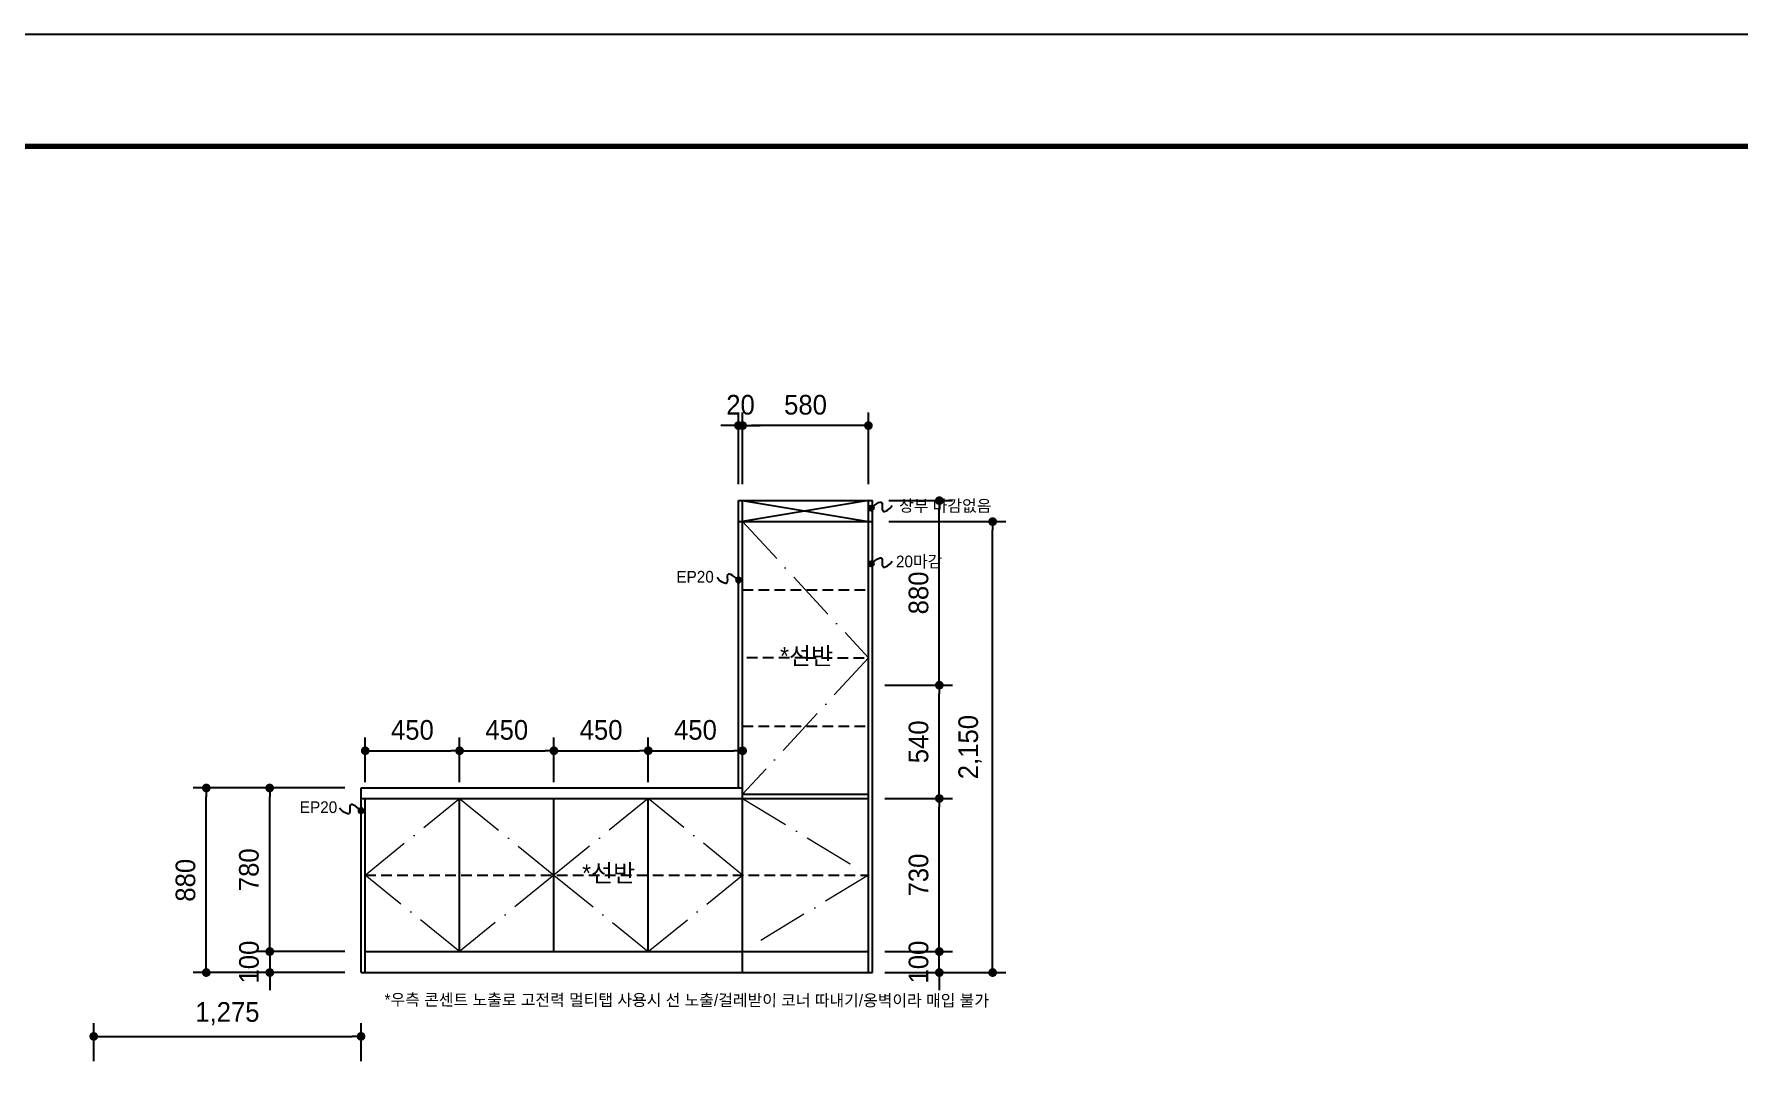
# Model space of a CAD drawing. Header units: millimetres. Extents: x -224448 to 1592092, y -164641 to 319001.
# Drawn here: x -18490 to -10359, y 140751 to 145713 of the extents above; entities that cross this region are included whole.
import ezdxf
from ezdxf.enums import TextEntityAlignment as Align

# ---------------------------------------------------------------- set-up
doc = ezdxf.new("R2010")
doc.units = ezdxf.units.MM
for name, pattern in [('ACAD_ISO10W100', [18, 12, -3, 0, -3]), ('CEN', [62, 60, -1, 0, -1]), ('HIDDEN', [9.525, 6.35, -3.175])]:
    doc.linetypes.add(name, pattern=pattern)
doc.layers.get('Defpoints').update_dxf_attribs({"color": 35})
for name, color, linetype in [('I-SYM', 4, 'Continuous'), ('I-TEXT', 7, 'Continuous'), ('I_FORMAT', 7, 'Continuous'), ('I_FUR', 6, 'Continuous')]:
    doc.layers.add(name, color=color, linetype=linetype)
doc.layers.add('I_CEN', color=1, linetype='CEN', lineweight=13)
doc.styles.add('GHS', font='Dotum.ttf')
doc.styles.add('NTOP', font='Dotum.ttf')
doc.dimstyles.new('HOON DIM', dxfattribs={"dimscale": 52, "dimtxt": 1.8, "dimasz": 0.8, "dimexe": 1.2, "dimexo": 1.5, "dimgap": 1, "dimtad": 1, "dimdec": 0, "dimzin": 0, "dimdsep": 46, "dimlunit": 6, "dimtxsty": 'GHS', "dimblk": 'DOT', "dimcen": 3, "dimclrd": 6, "dimclre": 6, "dimclrt": 3, "dimadec": 0, "dimazin": 0, "dimtm": 1e-09, "dimtfac": 1, "dimtdec": 0, "dimtix": 1, "dimtmove": 2, "dimatfit": 3, "dimldrblk": 'DOT', "dimfxl": 1, "dimtolj": 1, "dimtzin": 0, "dimarcsym": 0})

# ---------------------------------------------------------------- blocks, each defined once
blk = doc.blocks.new('_Dot')
at = {"color": 0, "linetype": 'ByBlock', "lineweight": -2}
blk.add_line((-0.5, 0), (-1, 0), dxfattribs=at)
at = {"color": 0, "linetype": 'ByBlock', "const_width": 0.5}
blk.add_lwpolyline([(-0.25, 0, 1), (0.25, 0, 1)], format="xyb", close=True, dxfattribs=at)
blk = doc.blocks.new('*D1157')
at = {"color": 6, "lineweight": -2, "transparency": 16777216}
for p, q in [((-15111, 143567), (-15111, 143909.1)), ((-14552.6, 143846.7), (-15069.4, 143846.7)), ((-14511, 143567), (-14511, 143909.1))]:
    blk.add_line(p, q, dxfattribs=at)
at = {"layer": 'Defpoints', "color": 0, "lineweight": 211, "transparency": 16777216}
for p in [(-15111, 143846.7), (-15111, 143489), (-14511, 143489)]:
    blk.add_point(p, dxfattribs=at)
at = {"color": 6, "lineweight": -2, "transparency": 16777216, "xscale": 41.6, "yscale": 41.6, "zscale": 41.6, "rotation": 180}
blk.add_blockref('_Dot', (-15111, 143846.7), dxfattribs=at)
at = {"color": 6, "lineweight": -2, "transparency": 16777216, "xscale": 41.6, "yscale": 41.6, "zscale": 41.6}
blk.add_blockref('_Dot', (-14511, 143846.7), dxfattribs=at)
at = {"color": 3, "transparency": 16777216, "insert": (-14811, 143945.5), "char_height": 93.6, "attachment_point": 5, "style": 'GHS'}
blk.add_mtext('\\A1;580', dxfattribs=at)
blk = doc.blocks.new('*D1158')
at = {"color": 6, "lineweight": -2, "transparency": 16777216}
for p, q in [((-15172.6, 143846.7), (-15214.2, 143846.7)), ((-15131, 143567), (-15131, 143909.1)), ((-15111, 143846.7), (-15131, 143846.7)), ((-15111, 143567), (-15111, 143909.1)), ((-15069.4, 143846.7), (-15027.8, 143846.7))]:
    blk.add_line(p, q, dxfattribs=at)
at = {"layer": 'Defpoints', "color": 0, "lineweight": 211, "transparency": 16777216}
for p in [(-15131, 143846.7), (-15131, 143489), (-15111, 143489)]:
    blk.add_point(p, dxfattribs=at)
at = {"color": 6, "lineweight": -2, "transparency": 16777216, "xscale": 41.6, "yscale": 41.6, "zscale": 41.6}
blk.add_blockref('_Dot', (-15131, 143846.7), dxfattribs=at)
at = {"color": 6, "lineweight": -2, "transparency": 16777216, "xscale": 41.6, "yscale": 41.6, "zscale": 41.6, "rotation": 180}
blk.add_blockref('_Dot', (-15111, 143846.7), dxfattribs=at)
at = {"color": 3, "transparency": 16777216, "insert": (-15121, 143945.5), "char_height": 93.6, "attachment_point": 5, "style": 'GHS'}
blk.add_mtext('\\A1;20', dxfattribs=at)
blk = doc.blocks.new('*D1159')
at = {"color": 6, "lineweight": -2, "transparency": 16777216}
for p, q in [((-17009, 142119), (-17731.4, 142119)), ((-17669, 141280.6), (-17669, 142077.4)), ((-17009, 141239), (-17731.4, 141239))]:
    blk.add_line(p, q, dxfattribs=at)
at = {"layer": 'Defpoints', "color": 0, "lineweight": 211, "transparency": 16777216}
for p in [(-17669, 142119), (-16931, 142119), (-16931, 141239)]:
    blk.add_point(p, dxfattribs=at)
at = {"color": 6, "lineweight": -2, "transparency": 16777216, "xscale": 41.6, "yscale": 41.6, "zscale": 41.6}
for p, rotation in [((-17669, 142119), 90), ((-17669, 141239), 270)]:
    blk.add_blockref('_Dot', p, dxfattribs=dict(at, rotation=rotation))
at = {"color": 3, "transparency": 16777216, "insert": (-17767.9, 141679), "char_height": 93.6, "attachment_point": 5, "rotation": 90, "style": 'GHS'}
blk.add_mtext('\\A1;880', dxfattribs=at)
blk = doc.blocks.new('*D1160')
at = {"color": 6, "lineweight": -2, "transparency": 16777216}
for p, q in [((-17366.2, 141380.6), (-17366.2, 141422.2)), ((-17009, 141339), (-17428.6, 141339)), ((-17366.2, 141339), (-17366.2, 141239)), ((-17009, 141239), (-17428.6, 141239)), ((-17366.2, 141197.4), (-17366.2, 141155.8))]:
    blk.add_line(p, q, dxfattribs=at)
at = {"layer": 'Defpoints', "color": 0, "lineweight": 211, "transparency": 16777216}
for p in [(-16931, 141339), (-17366.2, 141239), (-16931, 141239)]:
    blk.add_point(p, dxfattribs=at)
at = {"color": 6, "lineweight": -2, "transparency": 16777216, "xscale": 41.6, "yscale": 41.6, "zscale": 41.6}
for p, rotation in [((-17366.2, 141339), 270), ((-17366.2, 141239), 90)]:
    blk.add_blockref('_Dot', p, dxfattribs=dict(at, rotation=rotation))
at = {"color": 3, "transparency": 16777216, "insert": (-17465.1, 141289), "char_height": 93.6, "attachment_point": 5, "rotation": 90, "style": 'GHS'}
blk.add_mtext('\\A1;100', dxfattribs=at)
blk = doc.blocks.new('*D1161')
at = {"color": 6, "lineweight": -2, "transparency": 16777216}
for p, q in [((-17009, 142119), (-17429.1, 142119)), ((-17366.7, 141380.6), (-17366.7, 142077.4)), ((-17009, 141339), (-17429.1, 141339))]:
    blk.add_line(p, q, dxfattribs=at)
at = {"layer": 'Defpoints', "color": 0, "lineweight": 211, "transparency": 16777216}
for p in [(-17366.7, 142119), (-16931, 142119), (-16931, 141339)]:
    blk.add_point(p, dxfattribs=at)
at = {"color": 6, "lineweight": -2, "transparency": 16777216, "xscale": 41.6, "yscale": 41.6, "zscale": 41.6}
for p, rotation in [((-17366.7, 142119), 90), ((-17366.7, 141339), 270)]:
    blk.add_blockref('_Dot', p, dxfattribs=dict(at, rotation=rotation))
at = {"color": 3, "transparency": 16777216, "insert": (-17465.5, 141729), "char_height": 93.6, "attachment_point": 5, "rotation": 90, "style": 'GHS'}
blk.add_mtext('\\A1;780', dxfattribs=at)
blk = doc.blocks.new('마감지시')
at = {"layer": 'I-SYM'}
blk.add_hatch(color=256, dxfattribs=at).paths.add_polyline_path([(100285, -105169, 1), (100395, -105169, 1)])
blk.add_circle((100340, -105169), 55.1, dxfattribs=at)
blk.add_open_spline([(100340, -105169), (100472, -105076), (100636, -104989), (100521, -105343), (100750, -105224), (100793, -105160)], degree=3, knots=[104.407257, 104.407257, 104.407257, 104.407257, 483.492448, 667.725925, 958.402292, 958.402292, 958.402292, 958.402292], dxfattribs=at)
blk = doc.blocks.new('*D1162')
at = {"color": 6, "lineweight": -2, "transparency": 16777216}
for p, q in [((-14172.8, 141380.6), (-14172.8, 141422.2)), ((-14433, 141339), (-14110.4, 141339)), ((-14172.8, 141239), (-14172.8, 141339)), ((-14433, 141239), (-14110.4, 141239)), ((-14172.8, 141197.4), (-14172.8, 141155.8))]:
    blk.add_line(p, q, dxfattribs=at)
at = {"layer": 'Defpoints', "color": 0, "lineweight": 211, "transparency": 16777216}
for p in [(-14511, 141339), (-14172.8, 141339), (-14511, 141239)]:
    blk.add_point(p, dxfattribs=at)
at = {"color": 6, "lineweight": -2, "transparency": 16777216, "xscale": 41.6, "yscale": 41.6, "zscale": 41.6}
for p, rotation in [((-14172.8, 141339), 270), ((-14172.8, 141239), 90)]:
    blk.add_blockref('_Dot', p, dxfattribs=dict(at, rotation=rotation))
at = {"color": 3, "transparency": 16777216, "insert": (-14271.6, 141289), "char_height": 93.6, "attachment_point": 5, "rotation": 90, "style": 'GHS'}
blk.add_mtext('\\A1;100', dxfattribs=at)
blk = doc.blocks.new('*D1163')
at = {"color": 6, "lineweight": -2, "transparency": 16777216}
for p, q in [((-14433, 142069), (-14110.4, 142069)), ((-14172.8, 141380.6), (-14172.8, 142027.4)), ((-14433, 141339), (-14110.4, 141339))]:
    blk.add_line(p, q, dxfattribs=at)
at = {"layer": 'Defpoints', "color": 0, "lineweight": 211, "transparency": 16777216}
for p in [(-14511, 142069), (-14172.8, 142069), (-14511, 141339)]:
    blk.add_point(p, dxfattribs=at)
at = {"color": 6, "lineweight": -2, "transparency": 16777216, "xscale": 41.6, "yscale": 41.6, "zscale": 41.6}
for p, rotation in [((-14172.8, 142069), 90), ((-14172.8, 141339), 270)]:
    blk.add_blockref('_Dot', p, dxfattribs=dict(at, rotation=rotation))
at = {"color": 3, "transparency": 16777216, "insert": (-14271.6, 141704), "char_height": 93.6, "attachment_point": 5, "rotation": 90, "style": 'GHS'}
blk.add_mtext('\\A1;730', dxfattribs=at)
blk = doc.blocks.new('*D1164')
at = {"color": 6, "lineweight": -2, "transparency": 16777216}
for p, q in [((-14433, 142609), (-14110.4, 142609)), ((-14172.8, 142110.6), (-14172.8, 142567.4)), ((-14433, 142069), (-14110.4, 142069))]:
    blk.add_line(p, q, dxfattribs=at)
at = {"layer": 'Defpoints', "color": 0, "lineweight": 211, "transparency": 16777216}
for p in [(-14511, 142609), (-14172.8, 142609), (-14511, 142069)]:
    blk.add_point(p, dxfattribs=at)
at = {"color": 6, "lineweight": -2, "transparency": 16777216, "xscale": 41.6, "yscale": 41.6, "zscale": 41.6}
for p, rotation in [((-14172.8, 142609), 90), ((-14172.8, 142069), 270)]:
    blk.add_blockref('_Dot', p, dxfattribs=dict(at, rotation=rotation))
at = {"color": 3, "transparency": 16777216, "insert": (-14271.6, 142339), "char_height": 93.6, "attachment_point": 5, "rotation": 90, "style": 'GHS'}
blk.add_mtext('\\A1;540', dxfattribs=at)
blk = doc.blocks.new('*D1165')
at = {"color": 6, "lineweight": -2, "transparency": 16777216}
for p, q in [((-16911, 142147), (-16911, 142358.9)), ((-16869.4, 142296.5), (-16502.6, 142296.5)), ((-16461, 142147), (-16461, 142358.9))]:
    blk.add_line(p, q, dxfattribs=at)
at = {"layer": 'Defpoints', "color": 0, "lineweight": 211, "transparency": 16777216}
for p in [(-16461, 142296.5), (-16911, 142069), (-16461, 142069)]:
    blk.add_point(p, dxfattribs=at)
at = {"color": 6, "lineweight": -2, "transparency": 16777216, "xscale": 41.6, "yscale": 41.6, "zscale": 41.6, "rotation": 180}
blk.add_blockref('_Dot', (-16911, 142296.5), dxfattribs=at)
at = {"color": 6, "lineweight": -2, "transparency": 16777216, "xscale": 41.6, "yscale": 41.6, "zscale": 41.6}
blk.add_blockref('_Dot', (-16461, 142296.5), dxfattribs=at)
at = {"color": 3, "transparency": 16777216, "insert": (-16686, 142395.4), "char_height": 93.6, "attachment_point": 5, "style": 'GHS'}
blk.add_mtext('\\A1;450', dxfattribs=at)
blk = doc.blocks.new('*D1166')
at = {"color": 6, "lineweight": -2, "transparency": 16777216}
for p, q in [((-16461, 142147), (-16461, 142358.9)), ((-16419.4, 142296.5), (-16052.6, 142296.5)), ((-16011, 142147), (-16011, 142358.9))]:
    blk.add_line(p, q, dxfattribs=at)
at = {"layer": 'Defpoints', "color": 0, "lineweight": 211, "transparency": 16777216}
for p in [(-16011, 142296.5), (-16461, 142069), (-16011, 142069)]:
    blk.add_point(p, dxfattribs=at)
at = {"color": 6, "lineweight": -2, "transparency": 16777216, "xscale": 41.6, "yscale": 41.6, "zscale": 41.6, "rotation": 180}
blk.add_blockref('_Dot', (-16461, 142296.5), dxfattribs=at)
at = {"color": 6, "lineweight": -2, "transparency": 16777216, "xscale": 41.6, "yscale": 41.6, "zscale": 41.6}
blk.add_blockref('_Dot', (-16011, 142296.5), dxfattribs=at)
at = {"color": 3, "transparency": 16777216, "insert": (-16236, 142395.4), "char_height": 93.6, "attachment_point": 5, "style": 'GHS'}
blk.add_mtext('\\A1;450', dxfattribs=at)
blk = doc.blocks.new('*D1167')
at = {"color": 6, "lineweight": -2, "transparency": 16777216}
for p, q in [((-16011, 142147), (-16011, 142358.9)), ((-15969.4, 142296.5), (-15602.6, 142296.5)), ((-15561, 142147), (-15561, 142358.9))]:
    blk.add_line(p, q, dxfattribs=at)
at = {"layer": 'Defpoints', "color": 0, "lineweight": 211, "transparency": 16777216}
for p in [(-15561, 142296.5), (-16011, 142069), (-15561, 142069)]:
    blk.add_point(p, dxfattribs=at)
at = {"color": 6, "lineweight": -2, "transparency": 16777216, "xscale": 41.6, "yscale": 41.6, "zscale": 41.6, "rotation": 180}
blk.add_blockref('_Dot', (-16011, 142296.5), dxfattribs=at)
at = {"color": 6, "lineweight": -2, "transparency": 16777216, "xscale": 41.6, "yscale": 41.6, "zscale": 41.6}
blk.add_blockref('_Dot', (-15561, 142296.5), dxfattribs=at)
at = {"color": 3, "transparency": 16777216, "insert": (-15786, 142395.4), "char_height": 93.6, "attachment_point": 5, "style": 'GHS'}
blk.add_mtext('\\A1;450', dxfattribs=at)
blk = doc.blocks.new('*D1168')
at = {"color": 6, "lineweight": -2, "transparency": 16777216}
for p, q in [((-15561, 142147), (-15561, 142358.9)), ((-15519.4, 142296.5), (-15152.6, 142296.5)), ((-15111, 142147), (-15111, 142358.9))]:
    blk.add_line(p, q, dxfattribs=at)
at = {"layer": 'Defpoints', "color": 0, "lineweight": 211, "transparency": 16777216}
for p in [(-15111, 142296.5), (-15561, 142069), (-15111, 142069)]:
    blk.add_point(p, dxfattribs=at)
at = {"color": 6, "lineweight": -2, "transparency": 16777216, "xscale": 41.6, "yscale": 41.6, "zscale": 41.6, "rotation": 180}
blk.add_blockref('_Dot', (-15561, 142296.5), dxfattribs=at)
at = {"color": 6, "lineweight": -2, "transparency": 16777216, "xscale": 41.6, "yscale": 41.6, "zscale": 41.6}
blk.add_blockref('_Dot', (-15111, 142296.5), dxfattribs=at)
at = {"color": 3, "transparency": 16777216, "insert": (-15336, 142395.4), "char_height": 93.6, "attachment_point": 5, "style": 'GHS'}
blk.add_mtext('\\A1;450', dxfattribs=at)
blk = doc.blocks.new('*D1169')
at = {"color": 6, "lineweight": -2, "transparency": 16777216}
for p, q in [((-14413, 143489), (-14110.4, 143489)), ((-14172.8, 142650.6), (-14172.8, 143447.4)), ((-14413, 142609), (-14110.4, 142609))]:
    blk.add_line(p, q, dxfattribs=at)
at = {"layer": 'Defpoints', "color": 0, "lineweight": 211, "transparency": 16777216}
for p in [(-14491, 143489), (-14172.8, 143489), (-14491, 142609)]:
    blk.add_point(p, dxfattribs=at)
at = {"color": 6, "lineweight": -2, "transparency": 16777216, "xscale": 41.6, "yscale": 41.6, "zscale": 41.6}
for p, rotation in [((-14172.8, 143489), 90), ((-14172.8, 142609), 270)]:
    blk.add_blockref('_Dot', p, dxfattribs=dict(at, rotation=rotation))
at = {"color": 3, "transparency": 16777216, "insert": (-14271.6, 143049), "char_height": 93.6, "attachment_point": 5, "rotation": 90, "style": 'GHS'}
blk.add_mtext('\\A1;880', dxfattribs=at)
blk = doc.blocks.new('*D1170')
at = {"color": 6, "lineweight": -2, "transparency": 16777216}
for p, q in [((-14413, 143389), (-13856.1, 143389)), ((-13918.5, 141280.6), (-13918.5, 143347.4)), ((-14413, 141239), (-13856.1, 141239))]:
    blk.add_line(p, q, dxfattribs=at)
at = {"layer": 'Defpoints', "color": 0, "lineweight": 211, "transparency": 16777216}
for p in [(-14491, 143389), (-13918.5, 143389), (-14491, 141239)]:
    blk.add_point(p, dxfattribs=at)
at = {"color": 6, "lineweight": -2, "transparency": 16777216, "xscale": 41.6, "yscale": 41.6, "zscale": 41.6}
for p, rotation in [((-13918.5, 143389), 90), ((-13918.5, 141239), 270)]:
    blk.add_blockref('_Dot', p, dxfattribs=dict(at, rotation=rotation))
at = {"color": 3, "transparency": 16777216, "insert": (-14026.4, 142314), "char_height": 93.6, "attachment_point": 5, "rotation": 90, "style": 'GHS'}
blk.add_mtext('\\A1;2,150', dxfattribs=at)
blk = doc.blocks.new('*D1171')
at = {"color": 6, "lineweight": -2, "transparency": 16777216}
for p, q in [((-18206, 140817), (-18206, 140997.1)), ((-16931, 140817), (-16931, 140997.1)), ((-18164.4, 140934.7), (-16972.6, 140934.7))]:
    blk.add_line(p, q, dxfattribs=at)
at = {"layer": 'Defpoints', "color": 0, "lineweight": 211, "transparency": 16777216}
for p in [(-16931, 140934.7), (-18206, 140739), (-16931, 140739)]:
    blk.add_point(p, dxfattribs=at)
at = {"color": 6, "lineweight": -2, "transparency": 16777216, "xscale": 41.6, "yscale": 41.6, "zscale": 41.6, "rotation": 180}
blk.add_blockref('_Dot', (-18206, 140934.7), dxfattribs=at)
at = {"color": 6, "lineweight": -2, "transparency": 16777216, "xscale": 41.6, "yscale": 41.6, "zscale": 41.6}
blk.add_blockref('_Dot', (-16931, 140934.7), dxfattribs=at)
at = {"color": 3, "transparency": 16777216, "insert": (-17568.5, 141042.6), "char_height": 93.6, "attachment_point": 5, "style": 'GHS'}
blk.add_mtext('\\A1;1,275', dxfattribs=at)

msp = doc.modelspace()

# ---------------------------------------------------------------- linework, layer by layer
at = {"color": 2}
for p, q in [((-15131.008, 143488.966), (-14491.008, 143488.966)), ((-15131.008, 142118.966), (-15131.008, 143488.966)), ((-15111.008, 141238.966), (-15111.008, 143488.966)), ((-14511.008, 143488.966), (-15111.008, 143388.966)), ((-15111.008, 143488.966), (-14511.008, 143388.966)), ((-14511.008, 141238.966), (-14511.008, 143488.966)), ((-14491.008, 141238.966), (-14491.008, 143488.966)), ((-15131.008, 143388.966), (-14491.008, 143388.966)), ((-16931.008, 142118.966), (-15111.008, 142118.966)), ((-16931.008, 141238.966), (-16931.008, 142118.966)), ((-16931.008, 141238.966), (-16931.008, 142118.966)), ((-16931.008, 142068.966), (-15111.008, 142068.966)), ((-16911.008, 141238.966), (-16911.008, 142068.966)), ((-16911.008, 141338.966), (-16911.008, 142068.966)), ((-16461.008, 141338.966), (-16461.008, 142068.966)), ((-16011.008, 141338.966), (-16011.008, 142068.966)), ((-15561.008, 141338.966), (-15561.008, 142068.966)), ((-15131.008, 142118.966), (-15111.008, 142118.966)), ((-15111.008, 142088.966), (-14511.008, 142088.966)), ((-15111.008, 142068.966), (-14511.008, 142068.966)), ((-16911.008, 141338.966), (-14511.008, 141338.966)), ((-16931.008, 141238.966), (-14491.008, 141238.966))]:
    msp.add_line(p, q, dxfattribs=at)
at = {"layer": 'Defpoints'}
msp.add_lwpolyline([(-23228.01, 145713.226), (-2228.01, 145713.226), (-2228.01, 130863.226), (-23228.01, 130863.226)], close=True, dxfattribs=at)
at = {"layer": 'I_CEN', "color": 1, "linetype": 'ACAD_ISO10W100', "ltscale": 20}
for p, q in [((-15111.008, 143388.966), (-14511.008, 142738.966)), ((-14511.008, 142738.966), (-15111.008, 142088.966)), ((-16911.008, 141703.966), (-16461.008, 142068.966)), ((-16461.008, 142068.966), (-16011.008, 141703.966)), ((-15561.008, 142068.966), (-16011.008, 141703.966)), ((-15111.008, 141703.966), (-15561.008, 142068.966)), ((-15111.008, 142068.966), (-14511.008, 141703.966)), ((-16461.008, 141338.966), (-16911.008, 141703.966)), ((-16011.008, 141703.966), (-16461.008, 141338.966)), ((-16011.008, 141703.966), (-15561.008, 141338.966)), ((-15561.008, 141338.966), (-15111.008, 141703.966)), ((-14511.008, 141703.966), (-15111.008, 141338.966))]:
    msp.add_line(p, q, dxfattribs=at)
at = {"layer": 'I_FORMAT', "const_width": 25.109}
msp.add_lwpolyline([(-4735.526, 131397.726), (-22678.01, 131397.726), (-22678.01, 145178.726), (-4735.526, 145178.726)], dxfattribs=at)
at = {"layer": 'I_FUR', "color": 9, "linetype": 'HIDDEN', "ltscale": 8}
for p, q in [((-15111.008, 143063.966), (-14511.008, 143063.966)), ((-14811.008, 142738.966), (-15111.008, 142738.966)), ((-14811.008, 142738.966), (-14511.008, 142738.966)), ((-15111.008, 142413.966), (-14511.008, 142413.966)), ((-16911.008, 141703.966), (-14511.008, 141703.966))]:
    msp.add_line(p, q, dxfattribs=at)

# ---------------------------------------------------------------- block references
at = {"layer": 'I-SYM', "color": 9, "linetype": 'Continuous', "ltscale": 0.5, "yscale": 0.2249997949155083, "zscale": 0.2249997948805837}
for p, xscale, rotation in [((-39295.283, 164777.925), 0.2249997949155083, 5.651474863309106), ((-39295.283, 164512.338), 0.2249997949155083, 5.651474863309106), ((9731.842, 164357.861), -0.2249997949155083, 354.1714348106053), ((7931.773, 163259.394), -0.2249997949155083, 354.1714348106053)]:
    msp.add_blockref('마감지시', p, dxfattribs=dict(at, xscale=xscale, rotation=rotation))

# ---------------------------------------------------------------- texts
at = {"layer": 'I-TEXT', "color": 0, "style": 'NTOP'}
for s, height, p in [('상부 마감없음', 55.8, (-14144.544, 143464.44)), ('20마감', 55.8, (-14269.084, 143198.885)), ('EP20', 55.8, (-15337.83, 143126.022)), ('*선반', 83.7, (-14806.277, 142748.477)), ('EP20', 55.8, (-17133.846, 142027.555)), ('*선반', 83.7, (-15750.147, 141713.049)), ('*우측 콘센트 노출로 고전력 멀티탭 사용시 선 노출/걸레받이 코너 따내기/옹벽이라 매입 불가', 55.8, (-15377.245, 141107.706))]:
    msp.add_text(s, height=height, rotation=359.9114548, dxfattribs=at).set_placement(p, align=Align.MIDDLE_CENTER)

# ---------------------------------------------------------------- dimensions: what is measured, and where the dimension line sits
at = {"color": 2}
for base, p1, p2, picture, middle in [((-15131.008, 143846.675), (-15111.008, 143488.966), (-15131.008, 143488.966), '*D1158', (-15121.008, 143945.538)), ((-16461.008, 142296.526), (-16911.008, 142068.966), (-16461.008, 142068.966), '*D1165', (-16686.008, 142395.389)), ((-16011.008, 142296.526), (-16461.008, 142068.966), (-16011.008, 142068.966), '*D1166', (-16236.008, 142395.389)), ((-15561.008, 142296.526), (-16011.008, 142068.966), (-15561.008, 142068.966), '*D1167', (-15786.008, 142395.389)), ((-15111.008, 142296.526), (-15561.008, 142068.966), (-15111.008, 142068.966), '*D1168', (-15336.008, 142395.389)), ((-16931.008, 140934.722), (-18206.008, 140738.966), (-16931.008, 140738.966), '*D1171', (-17568.508, 141042.603))]:
    dim = msp.add_linear_dim(base=base, p1=p1, p2=p2, dimstyle='HOON DIM', override={"dimfxl": 1.35}, dxfattribs=at)
    dim.commit()
    dim.dimension.update_dxf_attribs({"geometry": picture, "text_midpoint": middle})
dim = msp.add_linear_dim(base=(-15111.008, 143846.675), p1=(-14511.008, 143488.966), p2=(-15111.008, 143488.966), text='580', dimstyle='HOON DIM', override={"dimfxl": 1.35}, dxfattribs=at)
dim.commit()
dim.dimension.update_dxf_attribs({"geometry": '*D1157', "text_midpoint": (-14811.008, 143945.538)})
for base, p1, p2, picture, middle in [((-14172.759, 143488.966), (-14491.008, 142608.966), (-14491.008, 143488.966), '*D1169', (-14271.623, 143048.966)), ((-13918.533, 143388.966), (-14491.008, 141238.966), (-14491.008, 143388.966), '*D1170', (-14026.413, 142313.966)), ((-14172.759, 142608.966), (-14511.008, 142068.966), (-14511.008, 142608.966), '*D1164', (-14271.623, 142338.966)), ((-17669.048, 142118.966), (-16931.008, 141238.966), (-16931.008, 142118.966), '*D1159', (-17767.911, 141678.966)), ((-17366.66, 142118.966), (-16931.008, 141338.966), (-16931.008, 142118.966), '*D1161', (-17465.523, 141728.966)), ((-14172.759, 142068.966), (-14511.008, 141338.966), (-14511.008, 142068.966), '*D1163', (-14271.623, 141703.966)), ((-17366.228, 141238.966), (-16931.008, 141338.966), (-16931.008, 141238.966), '*D1160', (-17465.092, 141288.966)), ((-14172.759, 141338.966), (-14511.008, 141238.966), (-14511.008, 141338.966), '*D1162', (-14271.623, 141288.966))]:
    dim = msp.add_linear_dim(base=base, p1=p1, p2=p2, angle=90, dimstyle='HOON DIM', override={"dimfxl": 1.35}, dxfattribs=at)
    dim.commit()
    dim.dimension.update_dxf_attribs({"geometry": picture, "text_midpoint": middle})

doc.saveas('drawing.dxf')
